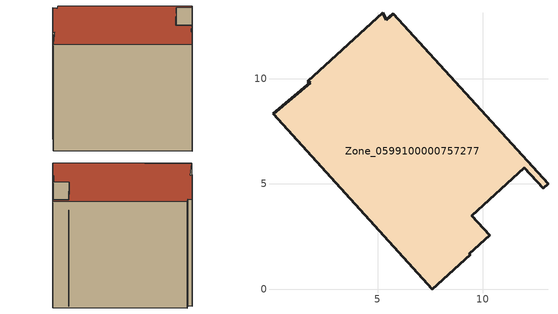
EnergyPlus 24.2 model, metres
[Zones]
Zone_0599100000757277
 floor ground (C_G): 10.32,2.55 9.35,1.68 9.39,1.64 7.59,0 0.02,8.34 1.8,9.81 1.67,9.88 5.24,13.12 5.41,12.8 5.74,13.08 13.09,5.01 12.85,4.79 11.97,5.76 9.47,3.48 z0
 wall outside (C_F): 5.74,13.08 5.41,12.8 5.24,13.12 1.67,9.88 1.8,9.81 0.02,8.34 7.59,0 9.39,1.64 9.35,1.68 10.32,2.55 9.47,3.48 11.97,5.76 12.85,4.79 13.09,5.01 5.74,13.08 z0:9.51
 roof outside (C_R): 9.35,1.68 10.32,2.55 9.47,3.48 11.97,5.76 12.85,4.79 13.09,5.01 5.74,13.08 5.41,12.8 5.24,13.12 1.67,9.88 1.8,9.81 0.02,8.34 7.59,0 9.39,1.64 z9.51
[BUILDING]
Pand.0599100000757277: North Axis=0; Terrain=City; Loads Convergence Tolerance Value=0.04; Temperature Convergence Tolerance Value=0.4; Solar Distribution=FullExterior; Maximum Number of Warmup Days=25; Minimum Number of Warmup Days=1
[Site:Location]
Rotterdam.The.Hague.AP_ZH_NLD Design_Conditions: Latitude=51.96; Longitude=4.45; Time Zone=1; Elevation=-4.5
[SITE:GROUNDTEMPERATURE:BUILDINGSURFACE]
18, 18, 18, 18, 18, 18, 18, 18, 18, 18, 18, 18
[MATERIAL] Thermal Absorptance=0.9; Solar Absorptance=0.7; Visible Absorptance=0.7
Name | Roughness | Thickness | Conductivity | Density | Specific Heat
G.TC.2006-2014 | MediumSmooth | 0.15 | 0.06 | 540 | 1210
F.TC.2006-2014 | Rough | 0.3 | 0.12 | 1920 | 840
R.TC.2006-2014 | MediumRough | 0.2 | 0.08 | 1500 | 1000
[CONSTRUCTION]
C_G: G.TC.2006-2014
C_F: F.TC.2006-2014
C_R: R.TC.2006-2014
[ZONE]
Zone_0599100000757277: Type=1; Multiplier=1; Ceiling Height=Autocalculate; Volume=Autocalculate; Floor Area=autocalculate; Part of Total Floor Area=Yes
[ZONEINFILTRATION:DESIGNFLOWRATE]
Infil_Zone_0599100000757277: Zone or ZoneList or Space or SpaceList=Zone_0599100000757277; Schedule=AlwaysOn; Design Flow Rate Calculation Method=Flow/Area; Flow Rate per Floor Area=0.0015; Constant Term Coefficient=1; Temperature Term Coefficient=0; Velocity Term Coefficient=0; Velocity Squared Term Coefficient=0
[HVACTEMPLATE:ZONE:IDEALLOADSAIRSYSTEM]
Zone_0599100000757277: Maximum Heating Supply Air Temperature=50; Minimum Cooling Supply Air Temperature=13; Maximum Heating Supply Air Humidity Ratio=0.0156; Minimum Cooling Supply Air Humidity Ratio=0.0077; Heating Limit=NoLimit; Cooling Limit=NoLimit; Dehumidification Control Type=ConstantSensibleHeatRatio; Cooling Sensible Heat Ratio=0.7; Dehumidification Setpoint=60; Humidification Control Type=None; Humidification Setpoint=30; Outdoor Air Method=None; Outdoor Air Flow Rate per Person=0.00944; Outdoor Air Flow Rate per Zone Floor Area=0; Outdoor Air Flow Rate per Zone=0; Demand Controlled Ventilation Type=None; Outdoor Air Economizer Type=NoEconomizer; Heat Recovery Type=None; Sensible Heat Recovery Effectiveness=0.7; Latent Heat Recovery Effectiveness=0.65
[ZONECONTROL:THERMOSTAT]
ThermostatControl_Zone_0599100000757277: Zone or ZoneList=Zone_0599100000757277; Control Type Schedule=DualSetpointControlType; Control 1=Thermostat_Zone_0599100000757277; Temperature Difference Between Cutout And Setpoint=0
[THERMOSTATSETPOINT:DUALSETPOINT]
Thermostat_Zone_0599100000757277: Heating Setpoint Temperature Schedule=HeatingSetpoint_Zone_0599100000757277; Cooling Setpoint Temperature Schedule=CoolingSetpoint_Zone_0599100000757277
[SCHEDULE:COMPACT]
HeatingSetpoint_Zone_0599100000757277: Through: 12/31, For: AllDays, Until: 24:00, 21
CoolingSetpoint_Zone_0599100000757277: Through: 12/31, For: AllDays, Until: 24:00, 24
DualSetpointControlType: Through: 12/31, For: AllDays, Until: 24:00, 4
AlwaysOn: Through: 12/31, For: AllDays, Until: 24:00, 1
